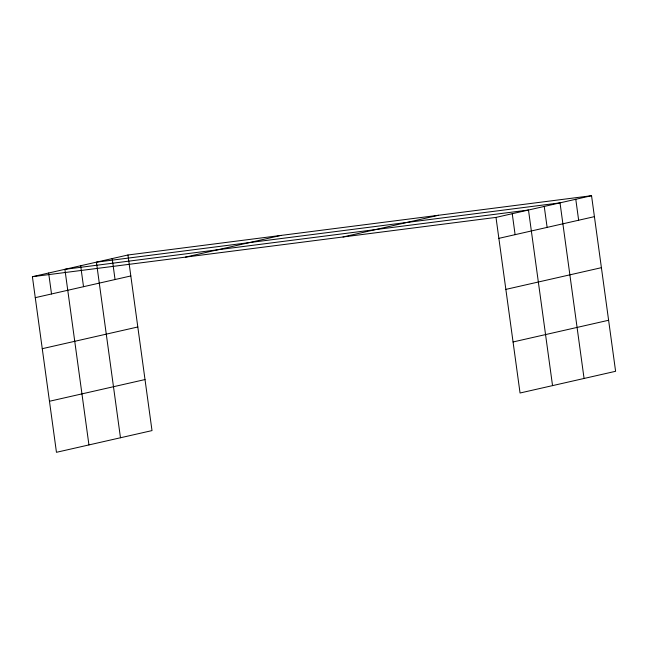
<?xml version="1.0" encoding="UTF-8"?>
<svg xmlns="http://www.w3.org/2000/svg" width="648" height="648" viewBox="0 0 648 648"><rect width="100%" height="100%" fill="white"/><g stroke="black" fill="none" stroke-linecap="round" stroke-linejoin="round"><path stroke-width="0.97" d="M127.948 254.996L152.005 430.596L56.457 452.304L32.4 276.704L127.948 254.996L591.543 195.696L615.6 371.296L520.052 393.004L495.995 217.404L591.543 195.696M185.385 257.135L280.932 235.427M35.267 297.659L130.815 275.951M343.011 236.974L438.558 215.266M498.871 238.351L594.419 216.643M42.258 348.689L137.805 326.981M505.861 289.389L601.409 267.681M49.467 401.266L145.014 379.558M513.062 341.966L608.61 320.258M32.4 276.704L495.995 217.404M575.78 199.276L578.648 220.231M584.067 378.456L560.018 202.864L96.414 262.165L120.471 437.756M544.247 206.445L547.123 227.391M552.542 385.625L528.485 210.025L64.889 269.325L88.938 444.925M512.244 213.719L515.111 234.665M112.185 258.576L115.052 279.531M80.652 265.745L83.519 286.691M48.641 273.019L51.516 293.965"/></g></svg>
